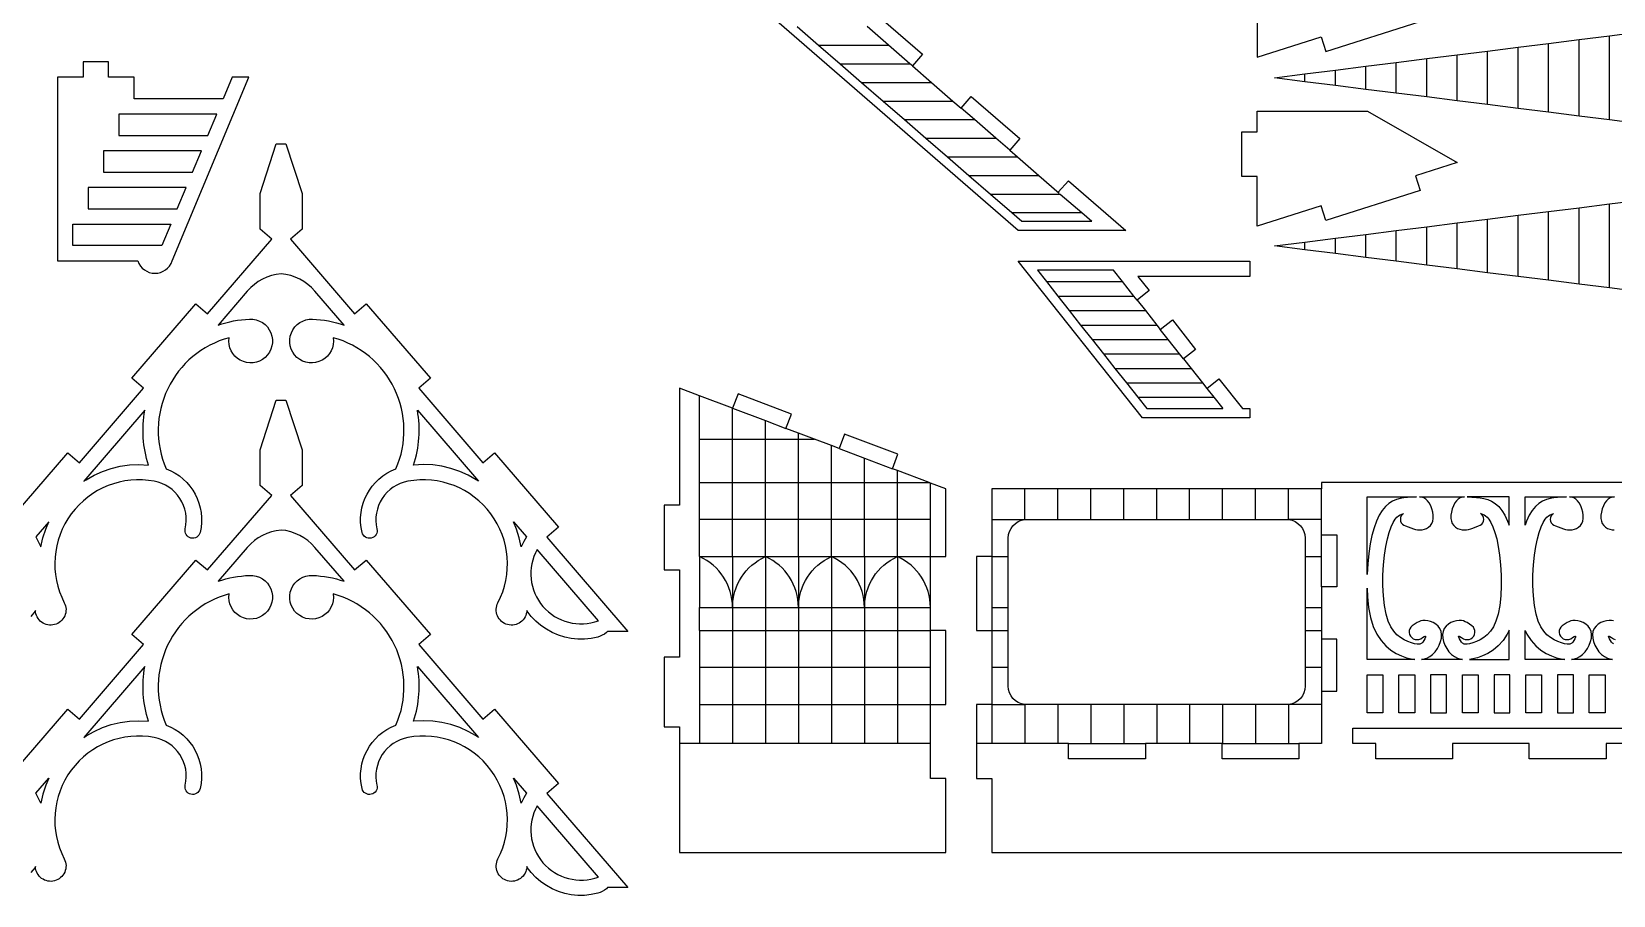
# Model space of a CAD drawing. Extents: x -737 to 847, y -331 to 352.
# Drawn here: x -275.1 to 34.1, y -331 to -162.1 of the extents above; entities that cross this region are included whole.
import ezdxf

# ---------------------------------------------------------------- set-up
doc = ezdxf.new("R2010")
doc.units = 0
doc.header["$MEASUREMENT"] = 0
doc.layers.add('CUT', color=7, linetype='CONTINUOUS')
doc.layers.add('ENGRAVE', color=1, linetype='CONTINUOUS')

msp = doc.modelspace()

# ---------------------------------------------------------------- linework, layer by layer
at = {"layer": 'CUT'}
for points in [[(3.55, -154.72), (-14, -144.66), (-35.54, -144.66), (-35.54, -148.69), (-38.54, -148.69), (-38.54, -157.4), (-35.54, -157.4), (-35.54, -167.11), (-23.02, -163.14), (-22.11, -166), (-3.7, -160.16), (-4.61, -157.3)], [(-258.06, -182.43), (-240.64, -182.43), (-238.9, -178.25), (-258.06, -178.25)], [(-35.54, -190.43), (-38.54, -190.43), (-38.54, -181.72), (-35.54, -181.72), (-35.54, -177.69), (-14, -177.69), (3.55, -187.75), (-4.61, -190.33), (-3.7, -193.19), (-22.11, -199.03), (-23.02, -196.17), (-35.54, -200.14)], [(-261.06, -189.61), (-243.64, -189.61), (-241.9, -185.43), (-261.06, -185.43)], [(-264.06, -196.8), (-246.64, -196.8), (-244.9, -192.61), (-264.06, -192.61)], [(-267.06, -203.98), (-267.06, -199.8), (-247.9, -199.8), (-249.64, -203.98)], [(-58, -237.65), (-82.24, -207), (-37, -207), (-37, -210), (-58.87, -210), (-56.69, -212.75), (-59.04, -214.62), (-57.41, -216.67), (-55.18, -219.5), (-54.49, -220.37), (-52.13, -218.51), (-47.58, -224.27), (-49.93, -226.13), (-48.48, -227.97), (-46.24, -230.8), (-45.38, -231.89), (-43.03, -230.03), (-38.42, -235.85), (-37, -235.85), (-37, -237.65)], [(-148.49, -322.66), (-96.43, -322.66), (-96.43, -308.19), (-99.43, -308.19), (-99.43, -301.3), (-99.43, -293.72), (-96.43, -293.72), (-96.43, -279.25), (-99.43, -279.25), (-99.43, -274.75), (-99.43, -264.78), (-96.43, -264.78), (-96.43, -251.53), (-99.43, -250.4), (-99.67, -250.3), (-105.88, -247.96), (-106.84, -247.59), (-105.78, -244.78), (-116.19, -240.84), (-117.25, -243.65), (-118.77, -243.08), (-122.11, -241.81), (-125.22, -240.64), (-127.67, -239.71), (-126.61, -236.9), (-137.02, -232.96), (-138.08, -235.77), (-138.11, -235.76), (-144.56, -233.32), (-148.49, -231.83), (-148.49, -254.72), (-151.49, -254.72), (-151.49, -267.35), (-148.49, -267.35), (-148.49, -284.43), (-151.49, -284.43), (-151.49, -298.09), (-148.49, -298.09), (-148.49, -301.3)], [(-14.06, -268.3), (-14.06, -253.09), (-4.44, -253.1), (-6.15, -253.22), (-6.86, -253.29), (-7.59, -253.43), (-8.33, -253.64), (-9.07, -253.95), (-9.79, -254.39), (-10.48, -254.98), (-11.12, -255.75), (-11.7, -256.71), (-12.23, -257.84), (-12.7, -259.15), (-13.11, -260.63), (-13.46, -262.3), (-13.73, -264.15), (-13.94, -266.17)], [(-3.42, -284.89), (-3.08, -284.85), (-2.42, -284.65), (-1.82, -284.33), (-1.27, -283.91), (-0.77, -283.38), (-0.33, -282.77), (0.03, -282.1), (0.3, -281.4), (0.46, -280.7), (0.5, -280.02), (0.4, -279.4), (0.17, -278.85), (-0.19, -278.38), (-0.64, -277.99), (-1.15, -277.68), (-1.69, -277.45), (-2.22, -277.31), (-2.73, -277.25), (-3.18, -277.27), (-3.59, -277.36), (-3.95, -277.51), (-4.29, -277.69), (-5.25, -278.31), (-5.52, -278.58), (-5.72, -278.9), (-5.82, -279.25), (-5.84, -279.62), (-5.76, -279.99), (-5.6, -280.32), (-5.35, -280.61), (-5.04, -280.83), (-4.69, -280.97), (-4.31, -281.02), (-3.93, -280.98), (-3.57, -280.85), (-3.21, -280.62), (-2.89, -280.41), (-2.73, -280.31), (-2.72, -280.31), (-2.64, -280.34), (-2.68, -280.54), (-2.81, -280.87), (-2.99, -281.2), (-3.19, -281.49), (-3.38, -281.69), (-3.52, -281.79), (-3.62, -281.85), (-3.75, -281.89), (-3.95, -281.91), (-4.29, -281.9), (-4.78, -281.83), (-5.4, -281.67), (-6.11, -281.41), (-6.84, -281.06), (-7.55, -280.62), (-8.23, -280.06), (-8.86, -279.37), (-9.44, -278.5), (-9.94, -277.41), (-10.37, -276.01), (-10.68, -274.32), (-10.89, -272.44), (-10.97, -270.44), (-10.96, -268.4), (-10.84, -266.4), (-10.65, -264.52), (-10.4, -262.82), (-10.09, -261.32), (-9.74, -260.04), (-9.35, -258.96), (-8.95, -258.11), (-8.57, -257.49), (-8.23, -257.07), (-7.93, -256.81), (-7.62, -256.63), (-7.28, -256.48), (-6.92, -256.38), (-7.16, -256.56), (-7.38, -256.84), (-7.52, -257.16), (-7.57, -257.5), (-7.52, -257.85), (-7.38, -258.17), (-7.17, -258.44), (-6.88, -258.65), (-6.56, -258.79), (-5.01, -259.37), (-4.61, -259.48), (-4.19, -259.55), (-3.76, -259.57), (-3.32, -259.54), (-2.87, -259.44), (-2.43, -259.27), (-2.04, -259.04), (-1.69, -258.73), (-1.41, -258.34), (-1.23, -257.87), (-1.14, -257.31), (-1.15, -256.7), (-1.24, -256.07), (-1.41, -255.43), (-1.63, -254.83), (-1.91, -254.29), (-2.23, -253.85), (-2.58, -253.52), (-2.96, -253.3), (-3.37, -253.17), (-3.83, -253.1), (5, -253.1), (4.55, -253.17), (4.13, -253.3), (3.75, -253.52), (3.4, -253.85), (3.09, -254.29), (2.81, -254.83), (2.58, -255.43), (2.42, -256.07), (2.32, -256.7), (2.32, -257.31), (2.4, -257.87), (2.59, -258.34), (2.87, -258.73), (3.21, -259.04), (3.61, -259.27), (4.04, -259.44), (4.49, -259.54), (4.94, -259.57), (5.37, -259.55), (5.78, -259.48), (6.18, -259.37), (6.57, -259.24), (7.73, -258.79), (8.06, -258.65), (8.34, -258.44), (8.56, -258.17), (8.69, -257.85), (8.74, -257.5), (8.69, -257.16), (8.56, -256.84), (8.34, -256.56), (8.1, -256.38), (8.46, -256.48), (8.8, -256.63), (9.1, -256.81), (9.4, -257.07), (9.75, -257.49), (10.13, -258.11), (10.53, -258.96), (10.91, -260.04), (11.27, -261.32), (11.58, -262.82), (11.83, -264.52), (12.02, -266.4), (12.13, -268.4), (12.15, -270.44), (12.06, -272.44), (11.86, -274.32), (11.54, -276.01), (11.12, -277.41), (10.61, -278.5), (10.03, -279.37), (9.4, -280.06), (8.73, -280.62), (8.02, -281.06), (7.29, -281.41), (6.58, -281.67), (5.95, -281.83), (5.47, -281.9), (5.13, -281.91), (4.92, -281.89), (4.8, -281.85), (4.69, -281.79), (4.56, -281.69), (4.37, -281.49), (4.16, -281.2), (3.98, -280.87), (3.86, -280.54), (3.81, -280.34), (3.89, -280.31), (3.91, -280.31), (4.06, -280.41), (4.39, -280.62), (4.75, -280.85), (5.11, -280.98), (5.49, -281.02), (5.86, -280.97), (6.22, -280.83), (6.53, -280.61), (6.77, -280.32), (6.94, -279.99), (7.02, -279.62), (7, -279.25), (6.89, -278.9), (6.7, -278.58), (6.43, -278.31), (5.47, -277.69), (5.13, -277.51), (4.76, -277.36), (4.36, -277.27), (3.9, -277.25), (3.4, -277.31), (2.86, -277.45), (2.32, -277.68), (1.82, -277.99), (1.37, -278.38), (1.01, -278.85), (0.77, -279.4), (0.68, -280.02), (0.72, -280.7), (0.88, -281.4), (1.15, -282.1), (1.51, -282.77), (1.94, -283.38), (2.44, -283.91), (2.99, -284.33), (3.59, -284.65), (4.25, -284.85), (4.6, -284.89)], [(5.51, -253.09), (7.33, -253.22), (8.03, -253.29), (8.76, -253.43), (9.51, -253.64), (10.25, -253.95), (10.97, -254.39), (11.66, -254.98), (12.29, -255.75), (12.88, -256.71), (13.41, -257.84), (13.7, -258.65), (13.7, -253.09)], [(16.8, -258.62), (16.8, -253.09), (24.88, -253.1), (23.17, -253.22), (22.46, -253.29), (21.73, -253.43), (20.99, -253.64), (20.25, -253.95), (19.52, -254.39), (18.84, -254.98), (18.2, -255.75), (17.61, -256.71), (17.09, -257.84)], [(-22.96, -270.7), (-22.96, -264.78), (-22.96, -260.5), (-19.96, -260.5), (-19.96, -270.7)], [(-14.06, -284.89), (-14.06, -270.93), (-13.98, -272.66), (-13.76, -274.76), (-13.39, -276.71), (-12.86, -278.46), (-12.17, -279.96), (-11.33, -281.21), (-10.4, -282.23), (-9.4, -283.06), (-8.36, -283.7), (-7.33, -284.19), (-6.34, -284.55), (-5.42, -284.79), (-4.76, -284.89)], [(-22.96, -291.1), (-19.96, -291.1), (-19.96, -280.9), (-22.96, -280.9), (-22.96, -286.48)], [(5.93, -284.89), (13.7, -284.89), (13.7, -279.18), (13.34, -279.96), (12.51, -281.21), (11.57, -282.23), (10.57, -283.06), (9.54, -283.7), (8.51, -284.19), (7.52, -284.55), (6.6, -284.79)], [(16.8, -284.89), (16.8, -279.2), (17.15, -279.96), (17.98, -281.21), (18.92, -282.23), (19.92, -283.06), (20.95, -283.7), (21.98, -284.19), (22.97, -284.55), (23.89, -284.79), (24.56, -284.89)], [(-10.96, -295.3), (-14.06, -295.3), (-14.06, -287.89), (-10.96, -287.89)], [(-4.75, -295.3), (-7.85, -295.3), (-7.85, -287.89), (-4.75, -287.89)], [(1.45, -295.3), (1.45, -287.89), (-1.65, -287.89), (-1.65, -295.3)], [(7.65, -295.3), (4.55, -295.3), (4.55, -287.89), (7.65, -287.89)], [(13.85, -295.3), (13.85, -287.89), (10.75, -287.89), (10.75, -295.3)], [(20.05, -295.3), (16.95, -295.3), (16.95, -287.89), (20.05, -287.89)], [(26.25, -295.3), (26.25, -287.89), (23.15, -287.89), (23.15, -295.3)], [(32.46, -295.3), (29.35, -295.3), (29.35, -287.89), (32.46, -287.89)], [(-16.86, -301.3), (-16.86, -298.3), (44.56, -298.3), (44.56, -301.3), (32.65, -301.3), (32.65, -304.3), (17.64, -304.3), (17.64, -301.3), (2.63, -301.3), (2.63, -304.3), (-12.38, -304.3), (-12.38, -301.3)], [(-72.42, -304.3), (-72.42, -301.3), (-68.09, -301.3), (-61.64, -301.3), (-57.41, -301.3), (-57.41, -304.3)], [(-42.4, -304.3), (-42.4, -301.3), (-42.3, -301.3), (-35.85, -301.3), (-29.41, -301.3), (-27.39, -301.3), (-27.39, -304.3)]]:
    msp.add_lwpolyline(points, close=True, dxfattribs=at)
for points in [[(-110.49, -158.33), (-100.98, -166.57), (-102.95, -168.84), (-99.22, -172.06), (-95.02, -175.7), (-93.44, -177.07), (-91.47, -174.8), (-81.97, -183.04), (-83.93, -185.31), (-82.43, -186.61), (-78.23, -190.25), (-74.23, -193.72), (-74.43, -193.54), (-72.46, -191.28), (-61.24, -201), (-82.24, -201), (-131.49, -158.33)], [(39.27, -180.13), (33.32, -179.38), (27.36, -178.64), (21.41, -177.89), (15.46, -177.15), (9.5, -176.4), (3.55, -175.65), (-2.4, -174.91), (-8.36, -174.16), (-14.31, -173.42), (-20.26, -172.67), (-26.22, -171.93), (-32.17, -171.18), (-32.17, -171.14), (-26.22, -170.4), (-20.26, -169.65), (-14.31, -168.9), (-8.36, -168.16), (-2.4, -167.41), (3.55, -166.67), (9.5, -165.92), (15.46, -165.18), (21.41, -164.43), (27.36, -163.69), (33.32, -162.94), (39.27, -162.2)], [(39.27, -213), (33.32, -212.25), (27.36, -211.51), (21.41, -210.76), (15.46, -210.02), (9.5, -209.27), (3.55, -208.52), (-2.4, -207.78), (-8.36, -207.03), (-14.31, -206.29), (-20.26, -205.54), (-26.22, -204.8), (-32.17, -204.03), (-26.22, -203.27), (-20.26, -202.52), (-14.31, -201.77), (-8.36, -201.03), (-2.4, -200.28), (3.55, -199.54), (9.5, -198.79), (15.46, -198.05), (21.41, -197.3), (27.36, -196.56), (33.32, -195.81), (39.27, -195.07)], [(47.66, -250.3), (-22.96, -250.3), (-22.96, -251.53), (-29.41, -251.53), (-35.85, -251.53), (-42.3, -251.53), (-48.75, -251.53), (-55.19, -251.53), (-61.64, -251.53), (-68.09, -251.53), (-74.54, -251.53), (-80.98, -251.53), (-87.43, -251.53), (-87.43, -257.54), (-87.43, -264.78), (-90.43, -264.78), (-90.43, -279.25), (-87.43, -279.25), (-87.43, -286.48), (-87.43, -293.72), (-90.43, -293.72), (-90.43, -301.3), (-90.43, -308.19), (-87.43, -308.19), (-87.43, -322.66), (47.66, -322.66)], [(34.08, -277.36), (33.68, -277.27), (33.22, -277.25), (32.72, -277.31), (32.18, -277.45), (31.64, -277.68), (31.13, -277.99), (30.69, -278.38), (30.33, -278.85), (30.09, -279.4), (29.99, -280.02), (30.04, -280.7), (30.2, -281.4), (30.46, -282.1), (30.82, -282.77), (31.26, -283.38), (31.76, -283.91), (32.31, -284.33), (32.91, -284.65), (33.57, -284.85), (33.91, -284.89), (25.9, -284.89), (26.24, -284.85), (26.9, -284.65), (27.5, -284.33), (28.05, -283.91), (28.55, -283.38), (28.99, -282.77), (29.35, -282.1), (29.62, -281.4), (29.78, -280.7), (29.82, -280.02), (29.72, -279.4), (29.48, -278.85), (29.13, -278.38), (28.68, -277.99), (28.17, -277.68), (27.63, -277.45), (27.1, -277.31), (26.59, -277.25), (26.14, -277.27), (25.73, -277.36), (25.37, -277.51), (25.03, -277.69), (24.06, -278.31), (23.8, -278.58), (23.6, -278.9), (23.49, -279.25), (23.48, -279.62), (23.56, -279.99), (23.72, -280.32), (23.97, -280.61), (24.27, -280.83), (24.63, -280.97), (25.01, -281.02), (25.39, -280.98), (25.74, -280.85), (26.1, -280.62), (26.43, -280.41), (26.59, -280.31), (26.6, -280.31), (26.68, -280.34), (26.64, -280.54), (26.51, -280.87), (26.33, -281.2), (26.13, -281.49), (25.94, -281.69), (25.8, -281.79), (25.7, -281.85), (25.57, -281.89), (25.36, -281.91), (25.03, -281.9), (24.54, -281.83), (23.92, -281.67), (23.21, -281.41), (22.48, -281.06), (21.77, -280.62), (21.09, -280.06), (20.46, -279.37), (19.88, -278.5), (19.37, -277.41), (18.95, -276.01), (18.63, -274.32), (18.43, -272.44), (18.34, -270.44), (18.36, -268.4), (18.47, -266.4), (18.66, -264.52), (18.92, -262.82), (19.23, -261.32), (19.58, -260.04), (19.97, -258.96), (20.36, -258.11), (20.75, -257.49), (21.09, -257.07), (21.39, -256.81), (21.69, -256.63), (22.04, -256.48), (22.4, -256.38), (22.15, -256.56), (21.94, -256.84), (21.8, -257.16), (21.75, -257.5), (21.8, -257.85), (21.93, -258.17), (22.15, -258.44), (22.43, -258.65), (22.76, -258.79), (24.31, -259.37), (24.71, -259.48), (25.13, -259.55), (25.56, -259.57), (26, -259.54), (26.45, -259.44), (26.88, -259.27), (27.28, -259.04), (27.63, -258.73), (27.9, -258.34), (28.09, -257.87), (28.18, -257.31), (28.17, -256.7), (28.08, -256.07), (27.91, -255.43), (27.68, -254.83), (27.41, -254.29), (27.09, -253.85), (26.74, -253.52), (26.36, -253.3), (25.95, -253.17), (25.49, -253.1), (34.32, -253.1), (33.87, -253.17), (33.45, -253.3), (33.07, -253.52), (32.72, -253.85), (32.41, -254.29), (32.13, -254.83), (31.9, -255.43), (31.74, -256.07), (31.64, -256.7), (31.63, -257.31), (31.72, -257.87), (31.91, -258.34), (32.18, -258.73), (32.53, -259.04), (32.93, -259.27), (33.36, -259.44), (33.81, -259.54), (34.26, -259.57)], [(34.12, -281.85), (34.01, -281.79), (33.87, -281.69), (33.69, -281.49), (33.48, -281.2), (33.3, -280.87), (33.18, -280.54), (33.13, -280.34), (33.21, -280.31), (33.22, -280.31), (33.38, -280.41), (33.71, -280.62), (34.07, -280.85), (34.43, -280.98)]]:
    msp.add_lwpolyline(points, dxfattribs=at)
for points in [[(-270.06, -206.98), (-254.38, -206.98, 0.711357), (-247.64, -206.98), (-232.64, -171.06), (-235.9, -171.06), (-237.64, -175.25), (-255.06, -175.25), (-255.06, -171.06), (-260.06, -171.06), (-260.06, -168.06), (-265.06, -168.06), (-265.06, -171.06), (-270.06, -171.06)], [(-264.91, -250.04), (-264.48, -249.74), (-262.9, -248.85), (-261.25, -248.11), (-259.54, -247.53), (-257.78, -247.11), (-255.99, -246.86), (-254.18, -246.77), (-252.24, -246.87, -0.125431), (-252.99, -236.18)], [(-187.78, -250.04), (-188.21, -249.74), (-189.79, -248.85), (-191.44, -248.11), (-193.15, -247.53), (-194.91, -247.11), (-196.7, -246.86), (-198.51, -246.77), (-200.45, -246.87, 0.125431), (-199.7, -236.18)], [(-273.3, -262.88), (-272.91, -261.11), (-272.35, -259.39), (-271.76, -258.01), (-274.28, -260.94), (-273.82, -261.85, -0.02246)], [(-178.87, -261.85, 0.02246), (-179.39, -262.88), (-179.78, -261.11), (-180.34, -259.39), (-180.93, -258.01), (-178.41, -260.94)], [(-80.98, -293.72, -0.380883), (-84.21, -290.1), (-84.21, -286.48), (-84.21, -279.25), (-84.21, -274.75), (-84.21, -264.78), (-84.21, -261.16, -0.380883), (-80.98, -257.54), (-74.54, -257.54), (-68.09, -257.54), (-61.64, -257.54), (-55.19, -257.54), (-48.75, -257.54), (-42.3, -257.54), (-35.85, -257.54), (-29.41, -257.54, -0.380883), (-26.18, -261.16), (-26.18, -264.78), (-26.18, -274.75), (-26.18, -279.25), (-26.18, -286.48), (-26.18, -290.1, -0.380883), (-29.41, -293.72), (-35.85, -293.72), (-42.3, -293.72), (-48.75, -293.72), (-55.19, -293.72), (-61.64, -293.72), (-68.09, -293.72), (-74.54, -293.72)], [(-164.32, -277.33), (-176.3, -263.39, 0.695335)], [(-264.91, -300.14), (-264.48, -299.84), (-262.9, -298.95), (-261.25, -298.22), (-259.54, -297.63), (-257.78, -297.21), (-255.99, -296.96), (-254.18, -296.87), (-252.24, -296.97, -0.125431), (-252.99, -286.28)], [(-200.45, -296.97, 0.125431), (-199.7, -286.28), (-187.78, -300.14), (-188.21, -299.84), (-189.79, -298.95), (-191.44, -298.22), (-193.15, -297.63), (-194.91, -297.21), (-196.7, -296.96), (-198.51, -296.87)], [(-273.3, -312.98, 0.02246), (-273.82, -311.95), (-274.28, -311.05), (-271.76, -308.11), (-272.35, -309.49), (-272.91, -311.21)], [(-178.87, -311.95, 0.02246), (-179.39, -312.98), (-179.78, -311.21), (-180.34, -309.49), (-180.93, -308.11), (-178.41, -311.05)], [(-164.32, -327.43), (-176.3, -313.5, 0.695335)]]:
    msp.add_lwpolyline(points, format="xyb", close=True, dxfattribs=at)
for points in [[(-280.57, -259.05), (-268.04, -244.48), (-265.77, -246.44), (-253.24, -231.87), (-255.52, -229.91), (-242.99, -215.35), (-240.72, -217.3), (-228.19, -202.73), (-230.47, -200.78), (-230.47, -193.78), (-227.3, -184.07), (-225.39, -184.07), (-222.22, -193.78), (-222.22, -200.78), (-224.5, -202.73), (-211.97, -217.3), (-209.7, -215.35), (-197.17, -229.91), (-199.45, -231.87), (-186.92, -246.44), (-184.65, -244.48), (-172.12, -259.05), (-174.4, -261.01), (-158.57, -279.41), (-162.53, -279.41), (-162.77, -279.64), (-163.15, -279.92), (-163.57, -280.17), (-164, -280.37), (-164.46, -280.51), (-165.73, -280.78), (-167.03, -280.92), (-168.33, -280.92), (-169.63, -280.79), (-170.91, -280.53), (-172.15, -280.15), (-173.35, -279.63), (-174.49, -279), (-175.56, -278.26), (-176.54, -277.41), (-177.44, -276.47), (-178.24, -275.43), (-178.31, -275.3, -0.480226), (-182.07, -278.08, -0.480226), (-183.96, -273.79, 0.625279), (-201.56, -250.05, 0.42837), (-207.61, -259.35, -1), (-210.52, -260.04, -0.377768), (-203.89, -247.61, 0.457088), (-216.17, -221.98, -0.705065), (-223.24, -225.82, -0.705065), (-220.18, -218.36, -0.07229), (-214.04, -219.5), (-219.74, -212.87, 0.195978), (-226.35, -209.48, 0.195978), (-232.95, -212.87), (-238.65, -219.5, -0.07229), (-232.51, -218.36, -0.705065), (-229.45, -225.82, -0.705065), (-236.52, -221.98, 0.457088), (-248.8, -247.61, -0.377768), (-242.17, -260.04, -0.414214), (-243.97, -261.15, -0.414214), (-245.08, -259.35, 0.42837), (-251.13, -250.05, 0.625279), (-268.73, -273.79, -0.480226), (-270.62, -278.08, -0.480226), (-274.38, -275.3), (-274.45, -275.43), (-275.25, -276.47)], [(-280.57, -309.16), (-268.04, -294.59), (-265.77, -296.54), (-253.24, -281.97), (-255.52, -280.02), (-242.99, -265.45), (-240.72, -267.4), (-228.19, -252.83), (-230.47, -250.88), (-230.47, -243.89), (-227.3, -234.17), (-225.39, -234.17), (-222.22, -243.89), (-222.22, -250.88), (-224.5, -252.83), (-211.97, -267.4), (-209.7, -265.45), (-197.17, -280.02), (-199.45, -281.97), (-186.92, -296.54), (-184.65, -294.59), (-172.12, -309.16), (-174.4, -311.11), (-158.57, -329.51), (-162.53, -329.51), (-162.77, -329.74), (-163.15, -330.03), (-163.57, -330.27), (-164, -330.47), (-164.46, -330.61), (-165.73, -330.88), (-167.03, -331.02), (-168.33, -331.02), (-169.63, -330.89), (-170.91, -330.64), (-172.15, -330.25), (-173.35, -329.74), (-174.49, -329.1), (-175.56, -328.36), (-176.54, -327.51), (-177.44, -326.57), (-178.24, -325.54), (-178.31, -325.4, -0.480226), (-182.07, -328.18, -0.480226), (-183.96, -323.89, 0.625279), (-201.56, -300.15, 0.42837), (-207.61, -309.45, -0.414214), (-208.72, -311.25, -0.414214), (-210.52, -310.14, -0.377768), (-203.89, -297.72, 0.457088), (-216.17, -272.08, -0.705065), (-223.24, -275.92, -0.705065), (-220.18, -268.46, -0.07229), (-214.04, -269.6), (-219.74, -262.97, 0.195978), (-226.35, -259.58, 0.195978), (-232.95, -262.97), (-238.65, -269.6, -0.07229), (-232.51, -268.46, -0.705065), (-229.45, -275.92, -0.705065), (-236.52, -272.08, 0.457088), (-248.8, -297.72, -0.377768), (-242.17, -310.14, -0.414214), (-243.97, -311.25, -0.414214), (-245.08, -309.45, 0.42837), (-251.13, -300.15, 0.625279), (-268.73, -323.89, -0.480226), (-270.62, -328.18, -0.480226), (-274.38, -325.4), (-274.45, -325.54), (-275.25, -326.57)]]:
    msp.add_lwpolyline(points, format="xyb", dxfattribs=at)
at = {"layer": 'ENGRAVE'}
for points in [[(-125.49, -161.15), (-121.29, -164.79)], [(-107.62, -164.79), (-111.82, -161.15)], [(27.36, -178.52), (27.36, -163.81)], [(33.32, -179.26), (33.32, -163.06)], [(-121.29, -164.79), (-117.09, -168.42)], [(-121.29, -164.79), (-107.62, -164.79)], [(-103.42, -168.42), (-107.62, -164.79)], [(3.55, -175.53), (3.55, -166.79)], [(9.5, -176.28), (9.5, -166.04)], [(15.46, -177.03), (15.46, -165.3)], [(21.41, -177.77), (21.41, -164.55)], [(-117.09, -168.42), (-112.89, -172.06)], [(-117.09, -168.42), (-103.42, -168.42)], [(-102.95, -168.84), (-103.42, -168.42)], [(-20.26, -172.55), (-20.26, -169.77)], [(-14.31, -173.3), (-14.31, -169.02)], [(-8.36, -174.04), (-8.36, -168.28)], [(-2.4, -174.79), (-2.4, -167.53)], [(-112.89, -172.06), (-108.69, -175.7)], [(-112.89, -172.06), (-99.22, -172.06)], [(-26.22, -171.81), (-26.22, -170.52)], [(-108.69, -175.7), (-104.49, -179.34)], [(-108.69, -175.7), (-95.02, -175.7)], [(-104.49, -179.34), (-90.82, -179.34), (-93.44, -177.07)], [(-104.49, -179.34), (-100.29, -182.98)], [(-86.62, -182.98), (-90.82, -179.34)], [(-100.29, -182.98), (-96.1, -186.61)], [(-100.29, -182.98), (-86.62, -182.98)], [(-83.93, -185.31), (-86.62, -182.98)], [(-96.1, -186.61), (-91.9, -190.25)], [(-96.1, -186.61), (-82.43, -186.61)], [(-91.9, -190.25), (-87.7, -193.89)], [(-91.9, -190.25), (-78.23, -190.25)], [(-87.7, -193.89), (-83.5, -197.53)], [(-87.7, -193.89), (-74.03, -193.89)], [(-74.03, -193.89), (-69.83, -197.53)], [(-83.5, -197.53), (-81.57, -199.2)], [(-83.5, -197.53), (-69.83, -197.53)], [(-69.83, -197.53), (-67.9, -199.2)], [(21.41, -210.64), (21.41, -197.42)], [(27.36, -211.39), (27.36, -196.68)], [(33.32, -212.13), (33.32, -195.93)], [(-81.57, -199.2), (-67.9, -199.2)], [(-2.4, -207.66), (-2.4, -200.4)], [(3.55, -208.4), (3.55, -199.66)], [(9.5, -209.15), (9.5, -198.91)], [(15.46, -209.9), (15.46, -198.17)], [(-26.22, -204.68), (-26.22, -203.39)], [(-20.26, -205.42), (-20.26, -202.64)], [(-14.31, -206.17), (-14.31, -201.89)], [(-8.36, -206.91), (-8.36, -201.15)], [(-78.52, -208.8), (-76.76, -211.02)], [(-63.64, -208.8), (-78.52, -208.8)], [(-61.88, -211.02), (-63.64, -208.8)], [(-76.76, -211.02), (-61.88, -211.02)], [(-76.76, -211.02), (-74.53, -213.85)], [(-59.65, -213.85), (-61.88, -211.02)], [(-74.53, -213.85), (-72.29, -216.67)], [(-74.53, -213.85), (-59.65, -213.85)], [(-59.04, -214.62), (-59.65, -213.85)], [(-72.29, -216.67), (-70.06, -219.5)], [(-72.29, -216.67), (-57.41, -216.67)], [(-70.06, -219.5), (-55.18, -219.5)], [(-70.06, -219.5), (-67.83, -222.32)], [(-67.83, -222.32), (-65.59, -225.15)], [(-67.83, -222.32), (-52.95, -222.32)], [(-52.95, -222.32), (-54.49, -220.37)], [(-50.71, -225.15), (-52.95, -222.32)], [(-65.59, -225.15), (-50.71, -225.15)], [(-65.59, -225.15), (-63.36, -227.97), (-48.48, -227.97)], [(-49.93, -226.13), (-50.71, -225.15)], [(-63.36, -227.97), (-61.12, -230.8)], [(-61.12, -230.8), (-46.24, -230.8)], [(-61.12, -230.8), (-58.89, -233.62)], [(-144.56, -264.78), (-144.56, -257.54), (-144.56, -250.3), (-144.56, -241.81), (-144.56, -233.32)], [(-58.89, -233.62), (-44.01, -233.62)], [(-58.89, -233.62), (-57.13, -235.85), (-42.25, -235.85)], [(-45.38, -231.89), (-44.01, -233.62)], [(-44.01, -233.62), (-42.25, -235.85)], [(-138.11, -241.81), (-138.11, -235.76)], [(-138.08, -235.77), (-131.66, -238.2), (-127.67, -239.71)], [(-131.66, -241.81), (-131.66, -238.2)], [(-125.22, -241.81), (-125.22, -240.64)], [(-144.56, -241.81), (-138.11, -241.81)], [(-138.11, -241.81), (-131.66, -241.81)], [(-138.11, -250.3), (-138.11, -241.81)], [(-131.66, -241.81), (-125.22, -241.81)], [(-131.66, -250.3), (-131.66, -241.81)], [(-125.22, -241.81), (-122.11, -241.81)], [(-125.22, -250.3), (-125.22, -241.81)], [(-118.77, -250.3), (-118.77, -243.08)], [(-117.25, -243.65), (-112.32, -245.52)], [(-112.32, -245.52), (-106.84, -247.59)], [(-112.32, -250.3), (-112.32, -245.52)], [(-144.56, -250.3), (-138.11, -250.3)], [(-138.11, -257.54), (-138.11, -250.3)], [(-138.11, -250.3), (-131.66, -250.3)], [(-131.66, -250.3), (-125.22, -250.3)], [(-131.66, -257.54), (-131.66, -250.3)], [(-125.22, -250.3), (-118.77, -250.3)], [(-125.22, -257.54), (-125.22, -250.3)], [(-118.77, -257.54), (-118.77, -250.3)], [(-118.77, -250.3), (-112.32, -250.3)], [(-112.32, -250.3), (-105.88, -250.3)], [(-112.32, -257.54), (-112.32, -250.3)], [(-105.88, -250.3), (-105.88, -247.96)], [(-105.88, -257.54), (-105.88, -250.3)], [(-105.88, -250.3), (-99.67, -250.3)], [(-99.43, -257.54), (-99.43, -250.4)], [(-80.98, -257.54), (-80.98, -251.53)], [(-74.54, -257.54), (-74.54, -251.53)], [(-68.09, -257.54), (-68.09, -251.53)], [(-61.64, -257.54), (-61.64, -251.53)], [(-55.19, -257.54), (-55.19, -251.53)], [(-48.75, -257.54), (-48.75, -251.53)], [(-42.3, -257.54), (-42.3, -251.53)], [(-35.85, -257.54), (-35.85, -251.53)], [(-29.41, -257.54), (-29.41, -251.53)], [(-22.96, -257.54), (-22.96, -251.53)], [(-138.11, -257.54), (-144.56, -257.54)], [(-131.66, -257.54), (-138.11, -257.54)], [(-138.11, -264.78), (-138.11, -257.54)], [(-125.22, -257.54), (-131.66, -257.54)], [(-131.66, -264.78), (-131.66, -257.54)], [(-118.77, -257.54), (-125.22, -257.54)], [(-125.22, -264.78), (-125.22, -257.54)], [(-118.77, -264.78), (-112.32, -264.78), (-112.32, -257.54), (-118.77, -257.54)], [(-118.77, -264.78), (-118.77, -257.54)], [(-105.88, -257.54), (-112.32, -257.54)], [(-105.88, -264.78), (-105.88, -257.54)], [(-99.43, -257.54), (-105.88, -257.54)], [(-99.43, -264.78), (-99.43, -257.54)], [(-87.43, -257.54), (-80.98, -257.54)], [(-22.96, -257.54), (-29.41, -257.54)], [(-22.96, -260.5), (-22.96, -257.54)], [(-144.56, -264.78), (-144.56, -274.75)], [(-144.56, -264.78), (-138.11, -264.78)], [(-138.11, -264.78), (-131.66, -264.78)], [(-138.11, -264.78), (-138.11, -274.75), (-131.66, -274.75)], [(-131.66, -264.78), (-125.22, -264.78)], [(-131.66, -264.78), (-131.66, -274.75)], [(-125.22, -264.78), (-118.77, -264.78)], [(-125.22, -264.78), (-125.22, -273.71), (-125.22, -274.75)], [(-118.77, -264.78), (-118.77, -274.75)], [(-112.32, -264.78), (-105.88, -264.78)], [(-105.88, -264.78), (-99.43, -264.78)], [(-105.88, -264.78), (-105.88, -274.75)], [(-87.43, -264.78), (-87.43, -274.75)], [(-87.43, -264.78), (-84.21, -264.78)], [(-26.18, -264.78), (-22.96, -264.78)], [(-22.96, -270.7), (-22.96, -274.75)], [(-144.56, -279.25), (-144.56, -274.75)], [(-144.56, -274.75), (-138.11, -274.75)], [(-138.11, -274.75), (-138.11, -279.25)], [(-131.66, -274.75), (-131.66, -279.25), (-131.66, -286.48)], [(-131.66, -274.75), (-125.22, -274.75)], [(-125.22, -274.75), (-125.22, -279.25)], [(-125.22, -274.75), (-118.77, -274.75)], [(-118.77, -274.75), (-112.32, -274.75)], [(-118.77, -274.75), (-118.77, -279.25)], [(-112.32, -274.75), (-112.32, -279.25)], [(-112.32, -274.75), (-105.88, -274.75)], [(-105.88, -274.75), (-105.88, -279.25)], [(-105.88, -274.75), (-99.43, -274.75)], [(-87.43, -274.75), (-87.43, -279.25)], [(-87.43, -274.75), (-84.21, -274.75)], [(-26.18, -274.75), (-22.96, -274.75)], [(-22.96, -274.75), (-22.96, -279.25)], [(-144.56, -279.25), (-144.56, -286.48)], [(-144.56, -279.25), (-138.11, -279.25)], [(-138.11, -279.25), (-138.11, -286.48)], [(-138.11, -279.25), (-131.66, -279.25)], [(-131.66, -279.25), (-125.22, -279.25)], [(-125.22, -279.25), (-118.77, -279.25)], [(-125.22, -279.25), (-125.22, -286.48)], [(-118.77, -279.25), (-118.77, -286.48)], [(-118.77, -279.25), (-112.32, -279.25), (-112.32, -286.48), (-118.77, -286.48)], [(-112.32, -279.25), (-105.88, -279.25)], [(-105.88, -279.25), (-105.88, -286.48)], [(-105.88, -279.25), (-99.43, -279.25)], [(-99.43, -286.48), (-99.43, -279.25)], [(-87.43, -279.25), (-84.21, -279.25)], [(-26.18, -279.25), (-22.96, -279.25)], [(-22.96, -279.25), (-22.96, -280.9)], [(-144.56, -286.48), (-144.56, -293.72)], [(-138.11, -286.48), (-144.56, -286.48)], [(-138.11, -286.48), (-138.11, -293.72)], [(-131.66, -286.48), (-138.11, -286.48)], [(-131.66, -286.48), (-131.66, -293.72), (-125.22, -293.72)], [(-125.22, -286.48), (-131.66, -286.48)], [(-118.77, -286.48), (-125.22, -286.48)], [(-125.22, -286.48), (-125.22, -293.72)], [(-118.77, -286.48), (-118.77, -293.72)], [(-112.32, -286.48), (-112.32, -293.72)], [(-105.88, -286.48), (-112.32, -286.48)], [(-105.88, -286.48), (-105.88, -293.72)], [(-99.43, -286.48), (-105.88, -286.48)], [(-99.43, -293.72), (-99.43, -286.48)], [(-84.21, -286.48), (-87.43, -286.48)], [(-22.96, -286.48), (-26.18, -286.48)], [(-144.56, -293.72), (-144.56, -301.3)], [(-144.56, -293.72), (-138.11, -293.72)], [(-138.11, -293.72), (-131.66, -293.72)], [(-138.11, -293.72), (-138.11, -301.3)], [(-131.66, -293.72), (-131.66, -301.3)], [(-125.22, -293.72), (-118.77, -293.72)], [(-125.22, -293.72), (-125.22, -301.3)], [(-118.77, -293.72), (-112.32, -293.72)], [(-112.32, -293.72), (-112.32, -301.3), (-118.77, -301.3)], [(-118.77, -293.72), (-118.77, -301.3)], [(-112.32, -293.72), (-105.88, -293.72)], [(-105.88, -293.72), (-99.43, -293.72)], [(-105.88, -293.72), (-105.88, -301.3)], [(-87.43, -293.72), (-80.98, -293.72)], [(-87.43, -293.72), (-87.43, -301.3)], [(-80.98, -293.72), (-80.98, -301.3)], [(-74.54, -293.72), (-74.54, -301.3)], [(-68.09, -293.72), (-68.09, -301.3)], [(-61.64, -293.72), (-61.64, -301.3)], [(-55.19, -293.72), (-55.19, -301.3)], [(-48.75, -293.72), (-48.75, -301.3)], [(-42.3, -293.72), (-42.3, -301.3)], [(-35.85, -293.72), (-35.85, -301.3)], [(-22.96, -293.72), (-29.41, -293.72)], [(-29.41, -293.72), (-29.41, -301.3)], [(-22.96, -291.1), (-22.96, -293.72)], [(-22.96, -293.72), (-22.96, -301.3)], [(-144.56, -301.3), (-148.49, -301.3)], [(-138.11, -301.3), (-144.56, -301.3)], [(-131.66, -301.3), (-138.11, -301.3)], [(-125.22, -301.3), (-131.66, -301.3)], [(-118.77, -301.3), (-125.22, -301.3)], [(-105.88, -301.3), (-112.32, -301.3)], [(-99.43, -301.3), (-105.88, -301.3)], [(-87.43, -301.3), (-90.43, -301.3)], [(-80.98, -301.3), (-87.43, -301.3)], [(-74.54, -301.3), (-80.98, -301.3)], [(-72.42, -301.3), (-74.54, -301.3)], [(-55.19, -301.3), (-57.41, -301.3)], [(-48.75, -301.3), (-55.19, -301.3)], [(-42.4, -301.3), (-48.75, -301.3)], [(-22.96, -301.3), (-27.39, -301.3)]]:
    msp.add_lwpolyline(points, dxfattribs=at)
for points in [[(-138.11, -274.75, 0.294993), (-144.56, -264.78)], [(-138.11, -274.75, -0.294993), (-131.66, -264.78)], [(-125.22, -274.75, 0.294993), (-131.66, -264.78)], [(-125.22, -274.75, -0.294993), (-118.77, -264.78)], [(-112.32, -274.75, 0.294993), (-118.77, -264.78)], [(-112.32, -264.78), (-112.32, -274.75, -0.294993), (-105.88, -264.78)], [(-99.43, -274.75, 0.294993), (-105.88, -264.78)]]:
    msp.add_lwpolyline(points, format="xyb", dxfattribs=at)

doc.saveas('drawing.dxf')
